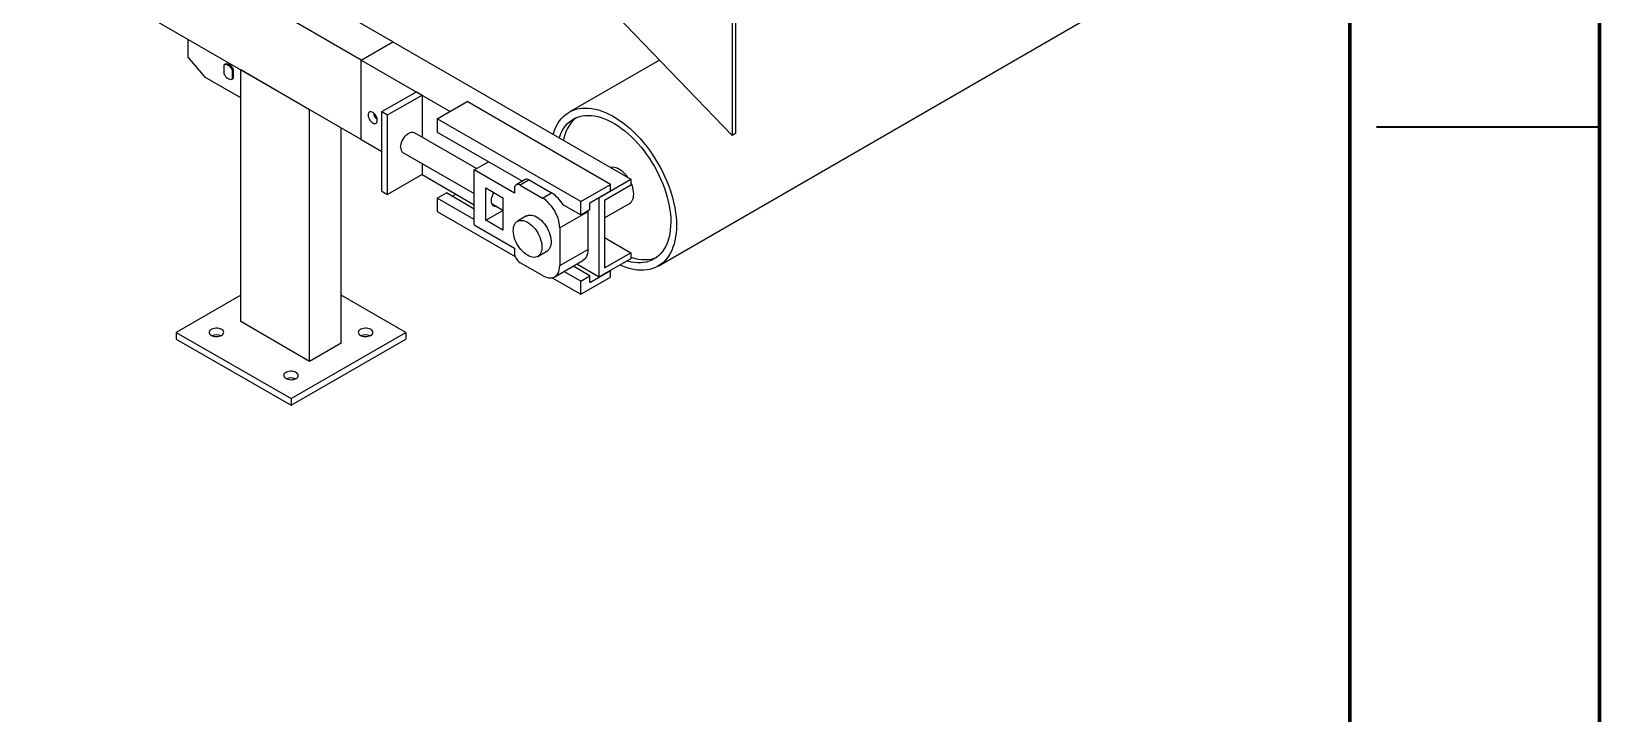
# Model space of a CAD drawing. Header units: millimetres. Extents: x 41 to 1868, y -696 to 319.
# Drawn here: x 1335.53 to 1370.68, y 207.77 to 223.07 of the extents above; entities that cross this region are included whole.
import ezdxf

# ---------------------------------------------------------------- set-up
doc = ezdxf.new("R2010")
doc.units = ezdxf.units.MM

msp = doc.modelspace()

# ---------------------------------------------------------------- linework, layer by layer
at = {"color": 7, "linetype": 'Continuous', "lineweight": 70}
for p, q in [((1370.676, 314.4229), (1370.676, 27.4229)), ((1365.0784, 310.5564), (1365.0784, 33.5564))]:
    msp.add_line(p, q, dxfattribs=at)
at = {"color": 7, "linetype": 'Continuous', "lineweight": 25}
for p, q in [((1342.9198, 222.424), (1284.2942, 256.2678)), ((1342.9198, 220.6425), (1284.2942, 254.4863)), ((1351.2315, 220.7356), (1344.8032, 227.4158)), ((1351.2315, 225.1895), (1351.2315, 220.7356)), ((1351.3086, 225.234), (1351.3086, 220.7802)), ((1343.6269, 222.8322), (1341.0216, 224.3362)), ((1349.5725, 217.8043), (1359.2148, 223.3707)), ((1339.0307, 222.8876), (1339.0307, 222.4866)), ((1342.9198, 222.424), (1343.6269, 222.8322)), ((1343.6269, 222.8322), (1348.9623, 219.7521)), ((1339.0307, 222.4866), (1339.4164, 222.0412)), ((1339.8406, 222.3102), (1339.8406, 222.1138)), ((1339.8719, 222.3286), (1339.8462, 222.3138)), ((1340.0592, 222.2137), (1340.0335, 222.1988)), ((1340.0335, 222.0025), (1340.0335, 222.1988)), ((1340.0592, 222.0173), (1340.0592, 222.2137)), ((1341.7627, 221.3104), (1340.2199, 222.2011)), ((1340.2199, 216.5595), (1340.2199, 222.2011)), ((1342.9198, 222.424), (1344.9125, 221.2736)), ((1342.9198, 220.6425), (1342.9198, 222.424)), ((1349.6069, 222.4239), (1347.5808, 221.2543)), ((1340.2199, 221.5773), (1339.4164, 222.0412)), ((1340.028, 221.9989), (1340.0537, 222.0137)), ((1340.0335, 222.0025), (1340.0592, 222.0173)), ((1340.0537, 222.0137), (1340.0592, 222.0173)), ((1343.3826, 221.2662), (1344.154, 221.7115)), ((1343.5112, 221.192), (1344.2826, 221.6373)), ((1344.154, 221.7115), (1344.2826, 221.6373)), ((1344.2826, 221.6373), (1344.2826, 220.6933)), ((1344.6233, 221.1066), (1345.2918, 221.4926)), ((1348.5059, 219.6371), (1345.2918, 221.4926)), ((1341.7627, 215.6689), (1341.7627, 221.3104)), ((1343.3826, 221.2662), (1343.5112, 221.192)), ((1343.3826, 219.4846), (1343.3826, 221.2662)), ((1343.5112, 219.4104), (1343.5112, 221.192)), ((1347.8374, 219.2512), (1344.6233, 221.1066)), ((1344.6233, 221.1066), (1344.6233, 220.8097)), ((1342.4698, 216.0771), (1342.4698, 220.9022)), ((1345.5028, 219.9889), (1344.1092, 220.7934)), ((1344.6233, 220.8097), (1346.5306, 219.7086)), ((1351.3086, 220.7802), (1351.2315, 220.7356)), ((1342.9198, 220.6425), (1343.3826, 220.3753)), ((1343.8546, 220.3525), (1345.4525, 219.4301)), ((1344.2826, 220.1055), (1344.2826, 219.8557)), ((1345.4525, 219.9599), (1345.7739, 220.1454)), ((1344.2826, 219.8557), (1343.5112, 219.4104)), ((1344.2826, 219.8557), (1345.4525, 219.1803)), ((1345.4525, 218.7277), (1345.4525, 219.9599)), ((1346.3525, 219.4404), (1345.4525, 219.9599)), ((1346.5926, 219.7444), (1346.3901, 219.6275)), ((1346.6835, 219.7354), (1346.481, 219.6185)), ((1346.6835, 219.7354), (1347.1849, 219.446)), ((1348.2552, 219.3439), (1348.9623, 219.7521)), ((1348.9623, 219.7521), (1348.9623, 219.6185)), ((1343.3826, 219.4846), (1343.5112, 219.4104)), ((1344.6233, 219.3251), (1344.829, 219.4438)), ((1345.4525, 219.0839), (1344.829, 219.4438)), ((1344.9575, 219.3696), (1345.0411, 219.4178)), ((1345.7096, 219.5591), (1346.0953, 219.3364)), ((1345.7096, 218.8316), (1345.7096, 219.5591)), ((1346.3525, 219.5443), (1346.3525, 219.4404)), ((1346.481, 219.6185), (1346.9824, 219.3291)), ((1346.9824, 219.3291), (1347.1849, 219.446)), ((1347.8374, 219.2512), (1348.5059, 219.6371)), ((1348.0431, 219.2215), (1348.5059, 219.4886)), ((1348.2552, 217.5624), (1348.2552, 219.3439)), ((1348.9623, 219.6185), (1348.3709, 219.2771)), ((1348.5059, 219.4886), (1348.5059, 219.6371)), ((1345.4525, 218.8464), (1344.6233, 219.3251)), ((1344.6233, 219.3251), (1344.6233, 219.0282)), ((1344.6233, 219.0282), (1346.3697, 218.02)), ((1345.7096, 218.8316), (1346.0953, 219.0543)), ((1345.8502, 219.2005), (1346.0953, 219.059)), ((1346.0953, 219.3364), (1346.0953, 218.6089)), ((1347.9981, 219.0247), (1347.3681, 218.661)), ((1347.4471, 219.1758), (1347.4568, 219.1814)), ((1347.4635, 219.1701), (1347.8374, 218.9542)), ((1347.8374, 218.9542), (1347.8374, 219.2512)), ((1347.8374, 218.9542), (1348.0431, 219.073)), ((1347.9976, 219.0467), (1347.9981, 219.0247)), ((1347.9981, 219.0247), (1347.9981, 218.1785)), ((1348.0431, 219.073), (1348.0431, 219.2215)), ((1348.3709, 219.2771), (1348.3709, 217.7628)), ((1348.3709, 218.8857), (1348.9324, 219.2099)), ((1345.4525, 218.7277), (1346.3525, 218.2081)), ((1346.0953, 218.6089), (1345.7096, 218.8316)), ((1346.6266, 218.9284), (1346.4209, 218.8097)), ((1347.3681, 218.661), (1347.3681, 217.8148)), ((1348.3709, 218.4456), (1348.9623, 218.1042)), ((1346.3525, 218.2081), (1346.3525, 218.1042)), ((1346.8754, 218.0224), (1347.0811, 218.1411)), ((1347.3681, 217.8148), (1347.9981, 218.1785)), ((1348.9623, 217.9706), (1348.2552, 217.5624)), ((1348.3709, 217.7628), (1348.9623, 218.1042)), ((1348.9623, 218.1042), (1348.9623, 217.9706)), ((1346.9824, 217.5921), (1346.481, 217.8815)), ((1347.2551, 217.5651), (1347.8851, 217.9287)), ((1347.8374, 217.4696), (1347.4636, 217.6854)), ((1348.0431, 217.5884), (1347.6693, 217.8042)), ((1347.7528, 217.8524), (1348.2552, 217.5624)), ((1347.8374, 217.4696), (1348.0431, 217.5884)), ((1348.0431, 217.4399), (1348.5059, 217.7071)), ((1348.0431, 217.4399), (1348.0431, 217.5884)), ((1348.5059, 217.5586), (1348.5059, 217.7071)), ((1347.1956, 217.5432), (1347.8374, 217.1727)), ((1347.8374, 217.1727), (1348.5059, 217.5586)), ((1347.8374, 217.1727), (1347.8374, 217.4696)), ((1340.2199, 217.1533), (1338.7736, 216.3183)), ((1343.9162, 216.3183), (1342.4698, 217.1533)), ((1341.7627, 215.6689), (1340.2199, 216.5595)), ((1338.7736, 216.3183), (1341.3449, 214.8339)), ((1338.7736, 216.3183), (1338.7736, 216.1698)), ((1341.3449, 214.8339), (1343.9162, 216.3183)), ((1343.9162, 216.3183), (1343.9162, 216.1698)), ((1338.7736, 216.1698), (1341.3449, 214.6854)), ((1341.3449, 214.6854), (1343.9162, 216.1698)), ((1342.4698, 216.0771), (1341.7627, 215.6689)), ((1341.3449, 214.8339), (1341.3449, 214.6854))]:
    msp.add_line(p, q, dxfattribs=at)
at = {"color": 7, "linetype": 'Continuous', "lineweight": 35}
msp.add_line((1365.676, 220.9229), (1370.676, 220.9229), dxfattribs=at)
at = {"color": 7, "linetype": 'Continuous', "lineweight": 25, "flags": 128}
for points in [[(1340.0335, 222.1988), (1340.0159, 222.2282), (1339.9954, 222.2549), (1339.9729, 222.2782), (1339.9492, 222.2971), (1339.925, 222.3111), (1339.9012, 222.3196), (1339.8787, 222.3223), (1339.8583, 222.3191), (1339.8406, 222.3102)], [(1340.0592, 222.2137), (1340.0416, 222.243), (1340.0211, 222.2698), (1339.9986, 222.293), (1339.9749, 222.312), (1339.9507, 222.3259), (1339.9269, 222.3344), (1339.9044, 222.3371), (1339.884, 222.334), (1339.8719, 222.3286)], [(1339.8406, 222.1138), (1339.8583, 222.0845), (1339.8787, 222.0577), (1339.9012, 222.0344), (1339.925, 222.0155), (1339.9492, 222.0015), (1339.9729, 221.993), (1339.9954, 221.9903), (1340.0159, 221.9935), (1340.0335, 222.0025)], [(1343.1769, 221.0136), (1343.199, 221.0036), (1343.2201, 220.9997), (1343.2391, 221.0019), (1343.2553, 221.0103), (1343.2678, 221.0243), (1343.276, 221.0434), (1343.2796, 221.0667), (1343.2784, 221.093), (1343.2725, 221.1212), (1343.262, 221.1499), (1343.2476, 221.1778), (1343.2299, 221.2036), (1343.2097, 221.226), (1343.188, 221.2441), (1343.1658, 221.2569), (1343.1441, 221.2639), (1343.1239, 221.2648), (1343.1062, 221.2595), (1343.0918, 221.2482), (1343.0814, 221.2315), (1343.0754, 221.2102), (1343.0742, 221.1853), (1343.0778, 221.1578), (1343.086, 221.1292), (1343.0985, 221.1008), (1343.1147, 221.0738), (1343.1337, 221.0495), (1343.1548, 221.0292), (1343.1769, 221.0136)], [(1347.2221, 220.7568), (1347.2343, 220.7967), (1347.2606, 220.8684), (1347.2911, 220.9359), (1347.3257, 220.9988), (1347.3643, 221.0571), (1347.4068, 221.1104), (1347.4531, 221.1587), (1347.5029, 221.2017), (1347.5562, 221.2394), (1347.6128, 221.2716), (1347.6724, 221.2983), (1347.735, 221.3192)], [(1347.3563, 220.6793), (1347.3666, 220.7094), (1347.3937, 220.7765), (1347.4251, 220.8391), (1347.4605, 220.897), (1347.5, 220.95), (1347.5433, 220.9979), (1347.5903, 221.0405), (1347.6408, 221.0778), (1347.6947, 221.1095), (1347.7518, 221.1356), (1347.8118, 221.1559)], [(1347.7383, 221.13), (1347.6949, 221.0941), (1347.6497, 221.0488), (1347.6083, 220.9983), (1347.5708, 220.9428), (1347.5374, 220.8826), (1347.5082, 220.8177), (1347.4832, 220.7485), (1347.4627, 220.6752), (1347.4514, 220.6243)], [(1347.735, 221.3192), (1347.8002, 221.3345), (1347.8679, 221.3439), (1347.9379, 221.3476), (1348.01, 221.3454), (1348.0838, 221.3374), (1348.1592, 221.3236), (1348.236, 221.3041), (1348.3139, 221.2788), (1348.3926, 221.248), (1348.4719, 221.2117), (1348.5515, 221.17), (1348.6312, 221.123), (1348.7107, 221.0709), (1348.7899, 221.0139), (1348.8683, 220.9521), (1348.9458, 220.8858), (1349.0221, 220.8151), (1349.0969, 220.7403), (1349.1702, 220.6616), (1349.2415, 220.5793), (1349.3107, 220.4936), (1349.3775, 220.4049), (1349.4417, 220.3133), (1349.5032, 220.2192), (1349.5618, 220.123), (1349.6171, 220.0248), (1349.6692, 219.925), (1349.7177, 219.824), (1349.7626, 219.722), (1349.8037, 219.6194), (1349.8408, 219.5165), (1349.8739, 219.4136), (1349.9029, 219.3112), (1349.9276, 219.2094), (1349.9479, 219.1086), (1349.9639, 219.0092), (1349.9754, 218.9115), (1349.9825, 218.8157), (1349.985, 218.7223), (1349.9831, 218.6314), (1349.9766, 218.5433), (1349.9657, 218.4585), (1349.9503, 218.3771), (1349.9305, 218.2993), (1349.9063, 218.2255), (1349.8779, 218.1559), (1349.8454, 218.0907), (1349.8087, 218.0301), (1349.7682, 217.9743), (1349.7238, 217.9235), (1349.6757, 217.8778), (1349.6241, 217.8374), (1349.5692, 217.8024), (1349.511, 217.773), (1349.4499, 217.7492), (1349.386, 217.731), (1349.3195, 217.7187), (1349.2506, 217.7121), (1349.1796, 217.7114), (1349.1066, 217.7165), (1349.0319, 217.7274), (1348.9558, 217.7441), (1348.8784, 217.7665), (1348.8001, 217.7945), (1348.7211, 217.8281), (1348.718, 217.8295)], [(1347.8118, 221.1559), (1347.8745, 221.1703), (1347.9398, 221.1789), (1348.0073, 221.1816), (1348.0769, 221.1784), (1348.1482, 221.1693), (1348.2211, 221.1543), (1348.2953, 221.1335), (1348.3705, 221.107), (1348.4464, 221.0748), (1348.5228, 221.037), (1348.5993, 220.9939), (1348.6758, 220.9455), (1348.752, 220.8921), (1348.8275, 220.8338), (1348.9021, 220.7708), (1348.9755, 220.7034), (1349.0475, 220.6317), (1349.1179, 220.5562), (1349.1862, 220.4769), (1349.2525, 220.3943), (1349.3162, 220.3085), (1349.3774, 220.22), (1349.4357, 220.129), (1349.4909, 220.0358), (1349.5428, 219.9409), (1349.5913, 219.8444), (1349.6361, 219.7468), (1349.6771, 219.6485), (1349.7143, 219.5497), (1349.7473, 219.4509), (1349.7761, 219.3523), (1349.8007, 219.2544), (1349.8208, 219.1574), (1349.8366, 219.0618), (1349.8478, 218.9679), (1349.8544, 218.876), (1349.8565, 218.7864), (1349.854, 218.6994), (1349.8469, 218.6155), (1349.8353, 218.5348), (1349.8192, 218.4576), (1349.7986, 218.3843), (1349.7736, 218.3151), (1349.7444, 218.2503), (1349.711, 218.19), (1349.6735, 218.1345), (1349.6321, 218.0841), (1349.5869, 218.0388), (1349.5381, 217.9988), (1349.4859, 217.9643), (1349.4304, 217.9354), (1349.3718, 217.9122), (1349.3104, 217.8948), (1349.2464, 217.8833), (1349.18, 217.8776), (1349.1114, 217.8779), (1349.0409, 217.884), (1348.9687, 217.8961), (1348.8952, 217.914), (1348.8746, 217.92)], [(1343.8019, 220.469), (1343.8042, 220.5037), (1343.8112, 220.5402), (1343.8225, 220.5775), (1343.838, 220.6147), (1343.8572, 220.6509), (1343.8797, 220.685), (1343.9047, 220.7162), (1343.9318, 220.7437), (1343.9602, 220.7668), (1343.9892, 220.7848), (1344.0179, 220.7974), (1344.0457, 220.8041), (1344.0719, 220.8049), (1344.0957, 220.7997), (1344.1092, 220.7934)], [(1348.8979, 219.7893), (1348.8878, 219.8035), (1348.8552, 219.8451), (1348.8206, 219.8833), (1348.7843, 219.9176), (1348.7469, 219.9475), (1348.7089, 219.9725), (1348.6709, 219.9924), (1348.6333, 220.0068), (1348.5968, 220.0155), (1348.5617, 220.0185), (1348.5287, 220.0156), (1348.5125, 220.0118)], [(1345.9588, 219.1378), (1345.94, 219.1365), (1345.915, 219.1398), (1345.8928, 219.1489), (1345.8738, 219.1636), (1345.8585, 219.1836), (1345.8473, 219.2083), (1345.8405, 219.2372), (1345.8382, 219.2696), (1345.8405, 219.3046), (1345.8473, 219.3413), (1345.8585, 219.379), (1345.8738, 219.4166), (1345.8928, 219.4533), (1345.8928, 219.4533)], [(1346.481, 219.6185), (1346.4559, 219.6301), (1346.4318, 219.6356), (1346.4096, 219.6347), (1346.3901, 219.6275), (1346.3741, 219.6143), (1346.3622, 219.5954), (1346.3549, 219.5718), (1346.3525, 219.5443)], [(1348.9324, 219.2099), (1348.9524, 219.2236), (1348.975, 219.2461), (1348.9938, 219.2735), (1349.0085, 219.3055), (1349.0189, 219.3418), (1349.025, 219.3817), (1349.0266, 219.4247), (1349.0236, 219.4703), (1349.0162, 219.5177), (1349.0044, 219.5663), (1348.9884, 219.6155), (1348.9685, 219.6644), (1348.9623, 219.6778)], [(1347.3681, 218.661), (1347.3657, 218.7123), (1347.3584, 218.7657), (1347.3465, 218.8206), (1347.3299, 218.8763), (1347.309, 218.9321), (1347.284, 218.9873), (1347.2552, 219.0412), (1347.2229, 219.0931), (1347.1876, 219.1423), (1347.1498, 219.1884), (1347.1098, 219.2305), (1347.0682, 219.2684), (1347.0256, 219.3013), (1346.9824, 219.3291)], [(1346.4561, 218.8245), (1346.4879, 218.8303), (1346.522, 218.8302), (1346.5578, 218.8244), (1346.595, 218.8128), (1346.6328, 218.7956), (1346.6709, 218.7731), (1346.7087, 218.7456), (1346.7456, 218.7135), (1346.7811, 218.6772), (1346.8148, 218.6372), (1346.8461, 218.5941), (1346.8747, 218.5486), (1346.9001, 218.5011), (1346.9219, 218.4525), (1346.9399, 218.4034), (1346.9538, 218.3544), (1346.9634, 218.3063), (1346.9686, 218.2597), (1346.9693, 218.2154), (1346.9655, 218.1738), (1346.9572, 218.1357), (1346.9446, 218.1015), (1346.9278, 218.0717), (1346.9071, 218.0467), (1346.8828, 218.0269), (1346.8552, 218.0126), (1346.8246, 218.004), (1346.7916, 218.0011), (1346.7566, 218.004), (1346.72, 218.0128), (1346.6825, 218.0272), (1346.6444, 218.047), (1346.6065, 218.0721), (1346.5691, 218.102), (1346.5328, 218.1362), (1346.4981, 218.1744), (1346.4655, 218.216), (1346.4355, 218.2604), (1346.4085, 218.307), (1346.3849, 218.3551), (1346.3649, 218.4041), (1346.3489, 218.4533), (1346.3372, 218.5019), (1346.3297, 218.5493), (1346.3268, 218.5948), (1346.3284, 218.6379), (1346.3344, 218.6778), (1346.3449, 218.714), (1346.3596, 218.7461), (1346.3784, 218.7735), (1346.4009, 218.7959), (1346.4269, 218.813), (1346.4561, 218.8245)], [(1346.6266, 218.9284), (1346.6369, 218.9339), (1346.6665, 218.9445), (1346.6987, 218.9494), (1346.7331, 218.9485), (1346.7691, 218.9417), (1346.8064, 218.9293), (1346.8443, 218.9113), (1346.8824, 218.888), (1346.9201, 218.8598), (1346.9568, 218.827), (1346.9921, 218.7901), (1347.0254, 218.7496), (1347.0564, 218.7061), (1347.0845, 218.6602), (1347.1093, 218.6125), (1347.1306, 218.5638), (1347.148, 218.5146), (1347.1613, 218.4657), (1347.1702, 218.4178), (1347.1747, 218.3716), (1347.1747, 218.3276), (1347.1702, 218.2865), (1347.1613, 218.2489), (1347.148, 218.2154), (1347.1306, 218.1863), (1347.1093, 218.1621), (1347.0845, 218.1431), (1347.0811, 218.1411)], [(1347.9981, 218.1785), (1347.9957, 218.13), (1347.9884, 218.0849), (1347.9764, 218.0439), (1347.9599, 218.0073), (1347.939, 217.9756), (1347.9139, 217.9493), (1347.8851, 217.9287), (1347.8851, 217.9287)], [(1348.9623, 218.0073), (1348.9865, 217.9993), (1349.0607, 217.9785), (1349.1336, 217.9635), (1349.2049, 217.9544), (1349.2745, 217.9512), (1349.342, 217.9539), (1349.4073, 217.9625), (1349.47, 217.977)], [(1349.47, 217.977), (1349.53, 217.9973), (1349.5436, 218.0028)], [(1346.9824, 217.5921), (1347.0256, 217.5699), (1347.0682, 217.5537), (1347.1098, 217.5435), (1347.1498, 217.5396), (1347.1876, 217.5419), (1347.2229, 217.5504), (1347.2552, 217.5651), (1347.284, 217.5857), (1347.309, 217.612), (1347.3299, 217.6436), (1347.3465, 217.6802), (1347.3584, 217.7213), (1347.3657, 217.7663), (1347.3681, 217.8148)], [(1339.7892, 216.2515), (1339.8101, 216.2663), (1339.8255, 216.2832), (1339.8346, 216.3016), (1339.8371, 216.3207), (1339.8329, 216.3396), (1339.8222, 216.3577), (1339.8054, 216.3742), (1339.7832, 216.3884), (1339.7565, 216.3997), (1339.7264, 216.4077), (1339.6942, 216.412), (1339.6611, 216.4125), (1339.6285, 216.4091), (1339.5977, 216.402), (1339.5701, 216.3915), (1339.5467, 216.378), (1339.5285, 216.362), (1339.5162, 216.3443), (1339.5103, 216.3255), (1339.5112, 216.3064), (1339.5187, 216.2877), (1339.5325, 216.2704), (1339.5521, 216.255), (1339.5767, 216.2421), (1339.6052, 216.2324), (1339.6365, 216.2263), (1339.6694, 216.2239), (1339.7024, 216.2253), (1339.7342, 216.2306), (1339.7636, 216.2394), (1339.7892, 216.2515)], [(1343.1319, 216.2515), (1343.1528, 216.2663), (1343.1682, 216.2832), (1343.1773, 216.3016), (1343.1798, 216.3207), (1343.1756, 216.3396), (1343.1649, 216.3577), (1343.1481, 216.3742), (1343.1259, 216.3884), (1343.0992, 216.3997), (1343.0691, 216.4077), (1343.0369, 216.412), (1343.0038, 216.4125), (1342.9712, 216.4091), (1342.9404, 216.402), (1342.9128, 216.3915), (1342.8894, 216.378), (1342.8712, 216.362), (1342.8589, 216.3443), (1342.853, 216.3255), (1342.8539, 216.3064), (1342.8614, 216.2877), (1342.8752, 216.2704), (1342.8948, 216.255), (1342.9193, 216.2421), (1342.9479, 216.2324), (1342.9792, 216.2263), (1343.0121, 216.2239), (1343.0451, 216.2253), (1343.0769, 216.2306), (1343.1062, 216.2394), (1343.1319, 216.2515)], [(1341.4606, 215.2866), (1341.4815, 215.3015), (1341.4968, 215.3184), (1341.5059, 215.3368), (1341.5084, 215.3558), (1341.5043, 215.3748), (1341.4935, 215.3929), (1341.4767, 215.4094), (1341.4546, 215.4235), (1341.4279, 215.4348), (1341.3978, 215.4428), (1341.3655, 215.4472), (1341.3324, 215.4476), (1341.2998, 215.4443), (1341.2691, 215.4372), (1341.2414, 215.4267), (1341.218, 215.4131), (1341.1998, 215.3972), (1341.1875, 215.3794), (1341.1817, 215.3606), (1341.1825, 215.3415), (1341.19, 215.3229), (1341.2038, 215.3055), (1341.2234, 215.2901), (1341.248, 215.2773), (1341.2765, 215.2676), (1341.3079, 215.2614), (1341.3407, 215.259), (1341.3737, 215.2605), (1341.4056, 215.2657), (1341.4349, 215.2746), (1341.4606, 215.2866)]]:
    msp.add_lwpolyline(points, dxfattribs=at)
at = {"color": 7, "linetype": 'Continuous', "lineweight": 25}
for centre, radius, start, end in [((1343.4187, 221.272), 0.2299, 187.45369, 232.54093), ((1343.9309, 220.4572), 0.1295, 174.74659, 233.94123), ((1346.6305, 219.6635), 0.0893, 53.58586, 115.10368), ((1346.7749, 218.7857), 0.7772, 30.13117, 58.16308), ((1346.6316, 218.1169), 0.2794, 182.60548, 237.39452), ((1339.6735, 216.0064), 0.2583, 66.93007, 113.06993), ((1343.0162, 216.0064), 0.2583, 66.93007, 113.06993), ((1341.3449, 215.0416), 0.2583, 66.93007, 113.06993)]:
    msp.add_arc(centre, radius, start, end, dxfattribs=at)

doc.saveas('drawing.dxf')
